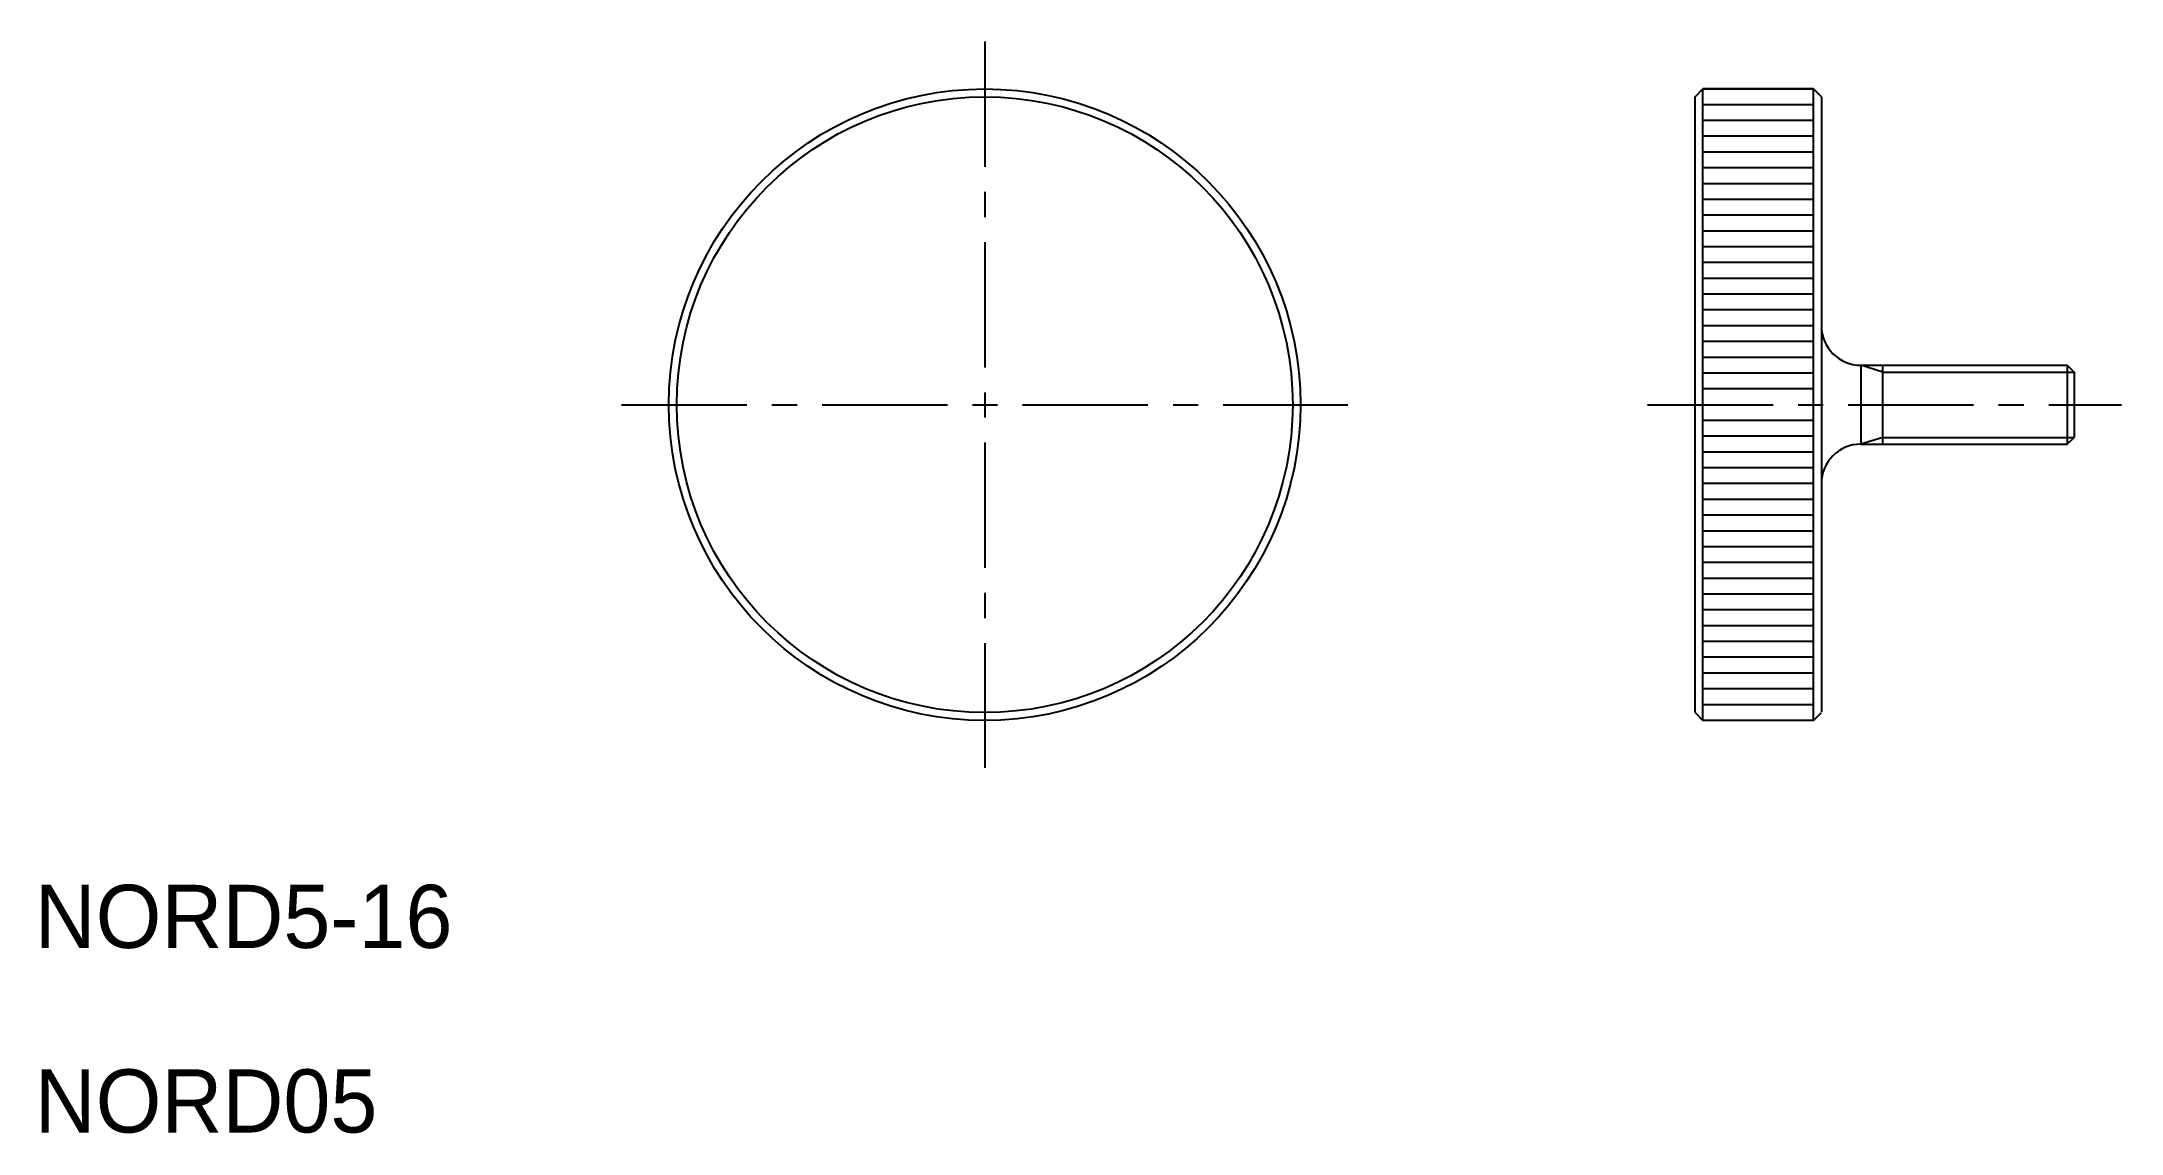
# Model space of a CAD drawing. Extents: x 22 to 154, y 15 to 84.
import ezdxf

# ---------------------------------------------------------------- set-up
doc = ezdxf.new("R2010")
doc.units = 0
doc.header["$LTSCALE"] = 0.25
doc.linetypes.add('CENTER', pattern=[50.8, 31.75, -6.35, 6.35, -6.35])
doc.layers.get('0').update_dxf_attribs({"linetype": 'CONTINUOUS'})
doc.layers.add('CENTER', color=1, linetype='CENTER')

msp = doc.modelspace()

# ---------------------------------------------------------------- linework, layer by layer
at = {"color": 7, "linetype": 'CONTINUOUS'}
for p, q in [((126.94, 80.73), (127.44, 81.23)), ((126.94, 41.73), (126.94, 80.73)), ((127.44, 41.23), (127.44, 81.23)), ((127.44, 81.23), (134.44, 81.23)), ((134.44, 81.23), (127.44, 81.23)), ((134.44, 41.23), (134.44, 81.23)), ((134.94, 80.73), (134.44, 81.23)), ((134.94, 80.73), (134.94, 41.77)), ((137.44, 63.73), (150.51, 63.73)), ((138.84, 58.73), (138.84, 63.73)), ((150.51, 63.73), (150.51, 58.73)), ((150.51, 63.73), (150.94, 63.3)), ((150.94, 63.3), (150.94, 59.16)), ((137.44, 58.73), (150.51, 58.73)), ((150.51, 58.73), (150.94, 59.16)), ((126.94, 41.73), (127.44, 41.23)), ((134.44, 41.23), (127.44, 41.23)), ((134.44, 41.23), (127.44, 41.23)), ((134.44, 41.23), (134.94, 41.73))]:
    msp.add_line(p, q, dxfattribs=at)
at = {"color": 3, "linetype": 'CONTINUOUS'}
for p, q in [((134.44, 80.23), (127.44, 80.23)), ((134.44, 79.23), (127.44, 79.23)), ((134.44, 78.23), (127.44, 78.23)), ((134.44, 77.23), (127.44, 77.23)), ((134.44, 76.23), (127.44, 76.23)), ((134.44, 75.23), (127.44, 75.23)), ((134.44, 74.23), (127.44, 74.23)), ((134.44, 73.23), (127.44, 73.23)), ((134.44, 72.23), (127.44, 72.23)), ((134.44, 71.23), (127.44, 71.23)), ((134.44, 70.23), (127.44, 70.23)), ((134.44, 69.23), (127.44, 69.23)), ((134.44, 68.23), (127.44, 68.23)), ((134.44, 67.23), (127.44, 67.23)), ((134.44, 66.23), (127.44, 66.23)), ((134.44, 65.23), (127.44, 65.23)), ((134.44, 64.23), (127.44, 64.23)), ((134.44, 63.23), (127.44, 63.23)), ((138.84, 63.3), (137.44, 63.73)), ((138.84, 63.3), (150.94, 63.3)), ((134.44, 62.23), (127.44, 62.23)), ((134.44, 60.23), (127.44, 60.23)), ((134.44, 59.23), (127.44, 59.23)), ((134.44, 58.23), (127.44, 58.23)), ((138.84, 59.16), (137.44, 58.73)), ((138.84, 59.16), (150.94, 59.16)), ((134.44, 57.23), (127.44, 57.23)), ((134.44, 56.23), (127.44, 56.23)), ((134.44, 55.23), (127.44, 55.23)), ((134.44, 54.23), (127.44, 54.23)), ((134.44, 53.23), (127.44, 53.23)), ((134.44, 52.23), (127.44, 52.23)), ((134.44, 51.23), (127.44, 51.23)), ((134.44, 50.23), (127.44, 50.23)), ((134.44, 49.23), (127.44, 49.23)), ((134.44, 48.23), (127.44, 48.23)), ((134.44, 47.23), (127.44, 47.23)), ((134.44, 46.23), (127.44, 46.23)), ((134.44, 45.23), (127.44, 45.23)), ((134.44, 44.23), (127.44, 44.23)), ((134.44, 43.23), (127.44, 43.23)), ((134.44, 42.23), (127.44, 42.23))]:
    msp.add_line(p, q, dxfattribs=at)
for q in [(137.44, 59.73), (137.44, 58.73)]:
    msp.add_line((137.44, 63.73), q)
at = {"color": 7, "linetype": 'CONTINUOUS'}
for radius in [20, 19.5]:
    msp.add_circle((81.96, 61.23), radius, dxfattribs=at)
for centre, start, end in [((137.44, 66.23), 180, 270), ((137.44, 56.23), 90, 180)]:
    msp.add_arc(centre, 2.5, start, end, dxfattribs=at)
at = {"layer": 'CENTER', "color": 1, "linetype": 'CENTER'}
for p, q in [((81.96, 84.23), (81.96, 38.23)), ((58.96, 61.23), (104.96, 61.23)), ((123.94, 61.23), (153.94, 61.23))]:
    msp.add_line(p, q, dxfattribs=at)

# ---------------------------------------------------------------- texts
at = {"color": 7, "linetype": 'CONTINUOUS'}
for s, p in [('NORD5-16', (21.8, 26.82)), ('NORD05', (21.8, 15.13))]:
    msp.add_text(s, height=4, dxfattribs=at).set_placement(p)

doc.saveas('drawing.dxf')
